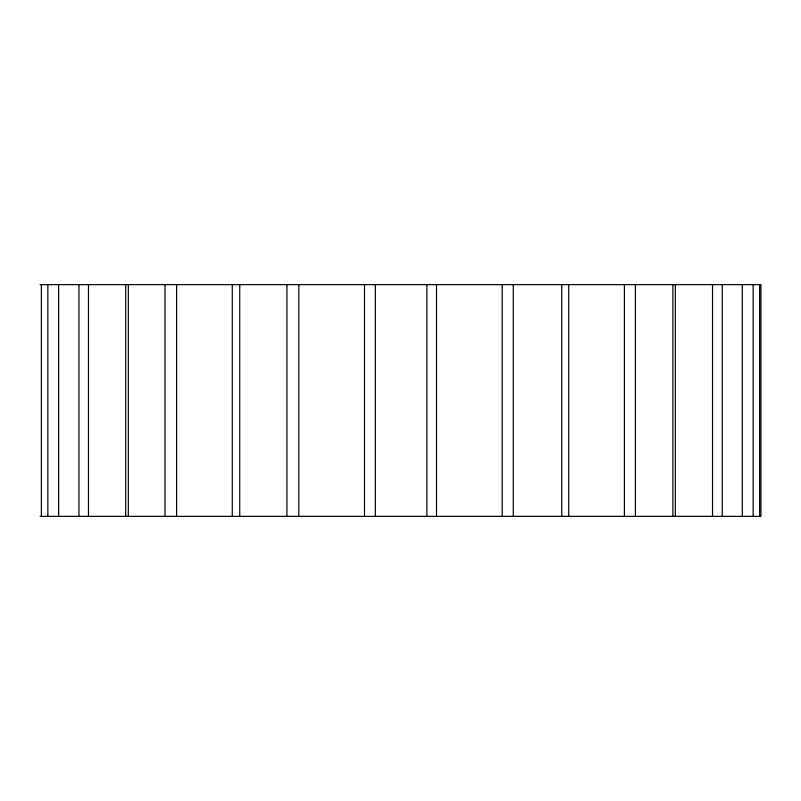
<?xml version="1.0" encoding="UTF-8"?>
<svg xmlns="http://www.w3.org/2000/svg" width="801" height="801" viewBox="0 0 801 801"><rect width="100%" height="100%" fill="white"/><g stroke="black" fill="none" stroke-linecap="round" stroke-linejoin="round"><path stroke-width="1.2" d="M40.05 284.645L760.95 284.645L760.95 516.355L40.05 516.355M759.638 284.645L759.638 516.355M753.15 284.645L753.15 516.355M742.317 284.645L742.317 516.355M722.262 284.645L722.262 516.355M712.53 284.645L712.53 516.355M675.323 284.645L675.323 516.355M672.89 284.645L672.89 516.355M635.423 284.645L635.423 516.355M624.41 284.645L624.41 516.355M568.72 284.645L568.72 516.355M561.751 284.645L561.751 516.355M513.271 284.645L513.271 516.355M502.197 284.645L502.197 516.355M436.505 284.645L436.505 516.355M426.883 284.645L426.883 516.355M375.339 284.645L375.339 516.355M364.495 284.645L364.495 516.355M298.803 284.645L298.803 516.355M286.928 284.645L286.928 516.355M239.739 284.645L239.739 516.355M232.28 284.645L232.28 516.355M176.59 284.645L176.59 516.355M164.996 284.645L164.996 516.355M128.32 284.645L128.32 516.355M125.677 284.645L125.677 516.355M88.47 284.645L88.47 516.355M78.959 284.645L78.959 516.355M58.633 284.645L58.633 516.355M47.85 284.645L47.85 516.355M41.372 284.645L41.372 516.355"/></g></svg>
